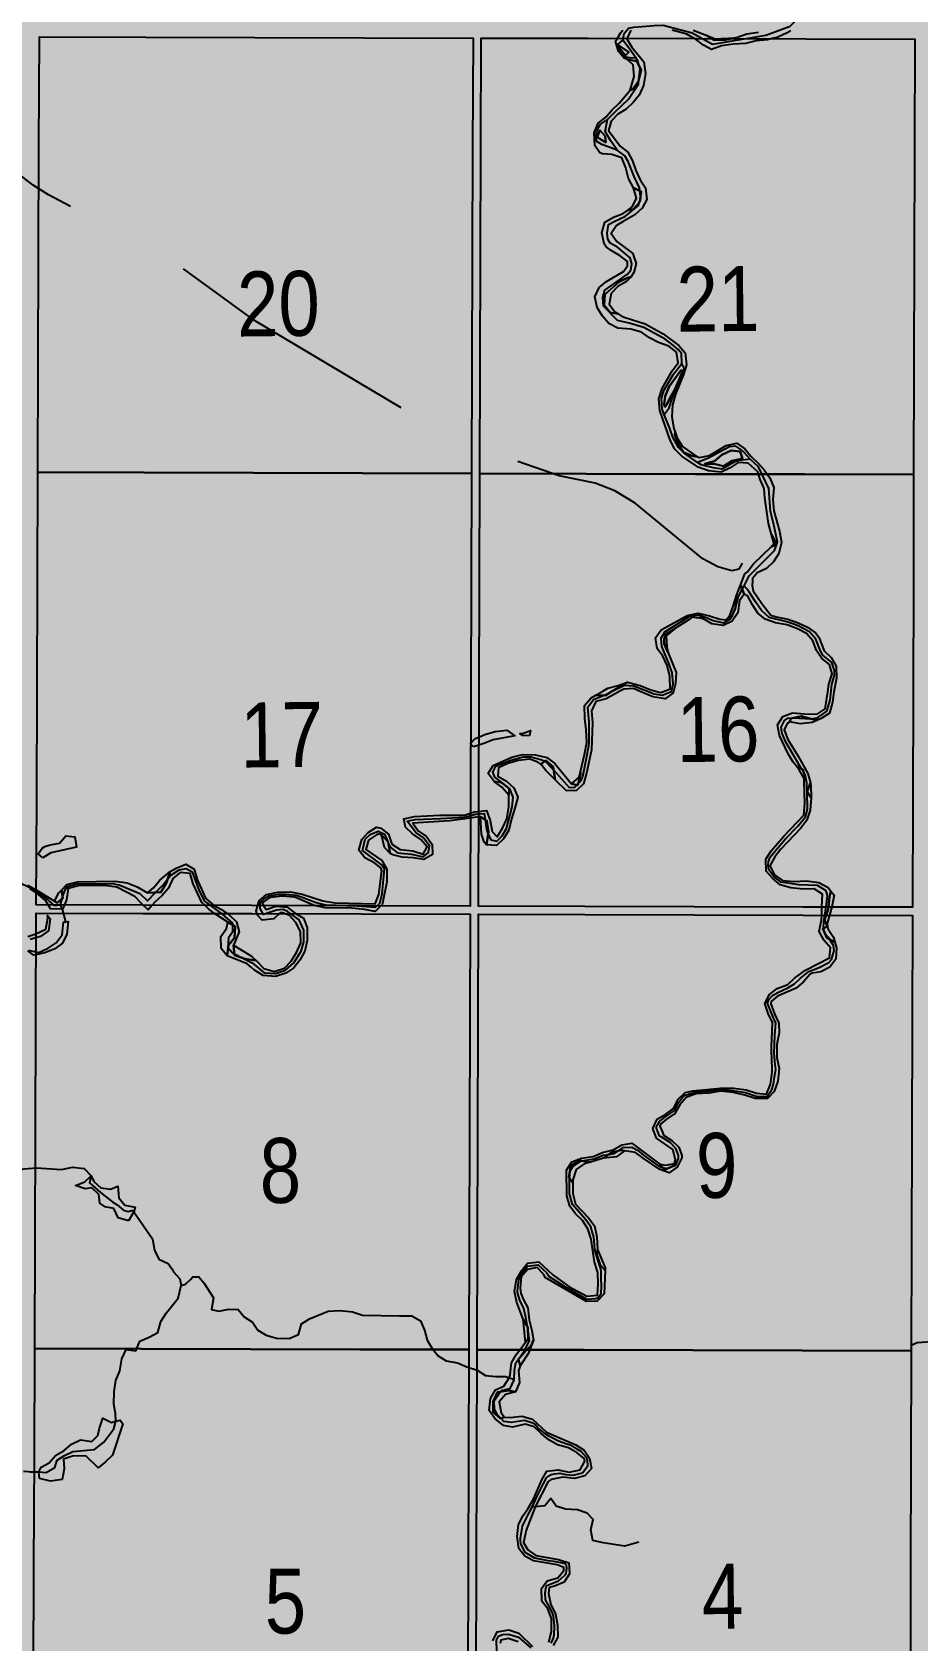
# Model space of a CAD drawing. Extents: x 405326 to 424052, y 6044755 to 6062236.
# Drawn here: x 416335.6 to 416444.4, y 6051139.8 to 6051337.5 of the extents above; entities that cross this region are included whole.
import ezdxf

# ---------------------------------------------------------------- set-up
doc = ezdxf.new("R2010")
doc.units = 0
doc.header["$LTSCALE"] = 5
doc.linetypes.add('DASHED2', pattern=[9.525, 6.35, -3.175])
for name, color, linetype in [('Quarters', 8, 'Continuous'), ('RoadSeg', 57, 'DASHED2'), ('ROUTE-MAP-HWY', 2, 'Continuous'), ('T-WATER', 160, 'Continuous')]:
    doc.layers.add(name, color=color, linetype=linetype)
doc.layers.add('ROUTE-MAP-BACKGROUND-H', color=7, linetype='Continuous', true_color=0xf0ebff)
doc.styles.add('120', font='ARIALN.TTF', dxfattribs={"height": 13})

msp = doc.modelspace()

# ---------------------------------------------------------------- hatches: boundary and pattern name
at = {"layer": 'ROUTE-MAP-BACKGROUND-H'}
h = msp.add_hatch(color=256, dxfattribs=at)
h.dxf.hatch_style = 1
h.paths.add_polyline_path([(417500.313, 6050470.993), (417499.828, 6050583.719), (417489.556, 6051448.866), (416064.545, 6051448.577), (416073.609, 6050477.938), (416071.924, 6050150.968), (416104.424, 6050150.804), (416615.018, 6050150.686), (416614.752, 6050098.449), (417501.84, 6050099.469), (417600.187, 6050099.469), (417600.187, 6050157.259), (417501.84, 6050157.777)])

# ---------------------------------------------------------------- linework, layer by layer
at = {"layer": 'Quarters', "flags": 128}
for points in [[(416389.602, 6051283.245), (416376.199, 6051283.281), (416362.795, 6051283.318), (416349.392, 6051283.355), (416336.324, 6051283.39), (416336.371, 6051296.769), (416336.418, 6051310.147), (416336.465, 6051323.526), (416336.512, 6051336.904), (416349.575, 6051336.868), (416362.973, 6051336.832), (416376.371, 6051336.795), (416389.769, 6051336.758), (416389.727, 6051323.38), (416389.685, 6051310.001), (416389.644, 6051296.623)], [(416443.883, 6051283.096), (416430.48, 6051283.133), (416417.077, 6051283.169), (416403.674, 6051283.206), (416390.605, 6051283.242), (416390.647, 6051296.62), (416390.689, 6051309.999), (416390.731, 6051323.377), (416390.773, 6051336.755), (416403.836, 6051336.72), (416417.234, 6051336.683), (416430.632, 6051336.646), (416444.03, 6051336.61), (416443.993, 6051323.231), (416443.956, 6051309.853), (416443.92, 6051296.474)], [(416389.602, 6051283.245), (416389.56, 6051269.866), (416389.518, 6051256.488), (416389.476, 6051243.109), (416389.435, 6051230.065), (416376.027, 6051230.102), (416362.619, 6051230.139), (416349.211, 6051230.176), (416336.137, 6051230.211), (416336.183, 6051243.255), (416336.23, 6051256.634), (416336.277, 6051270.012), (416336.324, 6051283.39), (416349.392, 6051283.355), (416362.795, 6051283.318), (416376.199, 6051283.281)], [(416443.883, 6051283.096), (416443.846, 6051269.717), (416443.809, 6051256.339), (416443.773, 6051242.961), (416443.737, 6051229.917), (416430.329, 6051229.953), (416416.921, 6051229.99), (416403.512, 6051230.027), (416390.439, 6051230.063), (416390.479, 6051243.107), (416390.521, 6051256.485), (416390.563, 6051269.863), (416390.605, 6051283.242), (416403.674, 6051283.206), (416417.077, 6051283.169), (416430.48, 6051283.133)], [(416389.265, 6051175.549), (416375.851, 6051175.585), (416362.438, 6051175.622), (416349.024, 6051175.659), (416335.945, 6051175.695), (416335.992, 6051189.073), (416336.039, 6051202.451), (416336.086, 6051215.83), (416336.133, 6051229.208), (416349.207, 6051229.172), (416362.615, 6051229.136), (416376.024, 6051229.099), (416389.432, 6051229.062), (416389.39, 6051215.684), (416389.348, 6051202.305), (416389.307, 6051188.927)], [(416443.587, 6051175.4), (416430.174, 6051175.436), (416416.76, 6051175.473), (416403.347, 6051175.51), (416390.268, 6051175.546), (416390.31, 6051188.924), (416390.352, 6051202.303), (416390.394, 6051215.681), (416390.436, 6051229.059), (416403.509, 6051229.024), (416416.918, 6051228.987), (416430.326, 6051228.95), (416443.734, 6051228.913), (416443.697, 6051215.535), (416443.661, 6051202.157), (416443.624, 6051188.778)], [(416389.265, 6051175.549), (416389.223, 6051162.17), (416389.181, 6051148.792), (416389.139, 6051135.413), (416389.098, 6051122.369), (416375.68, 6051122.406), (416362.261, 6051122.443), (416348.843, 6051122.48), (416335.759, 6051122.516), (416335.804, 6051135.559), (416335.851, 6051148.938), (416335.898, 6051162.316), (416335.945, 6051175.695), (416349.024, 6051175.659), (416362.438, 6051175.622), (416375.851, 6051175.585)], [(416443.587, 6051175.4), (416443.55, 6051162.021), (416443.514, 6051148.643), (416443.477, 6051135.264), (416443.441, 6051122.221), (416430.023, 6051122.257), (416416.604, 6051122.294), (416403.186, 6051122.331), (416390.102, 6051122.367), (416390.142, 6051135.411), (416390.184, 6051148.789), (416390.226, 6051162.167), (416390.268, 6051175.546), (416403.347, 6051175.51), (416416.76, 6051175.473), (416430.174, 6051175.436)]]:
    msp.add_lwpolyline(points, close=True, dxfattribs=at)
at = {"layer": 'RoadSeg', "flags": 128}
msp.add_lwpolyline([(416422.832, 6051272.233), (416422.416, 6051271.492), (416421.555, 6051271.275), (416419.848, 6051271.771), (416417.997, 6051272.729), (416409.666, 6051279.572), (416407.204, 6051281.116), (416404.756, 6051282.029), (416400.344, 6051282.967), (416394.747, 6051284.877), (416394.274, 6051285.199), (416392.768, 6051285.6), (416387.535, 6051287.618), (416385.282, 6051288.734), (416362.938, 6051302.033), (416353.374, 6051308.982), (416349.904, 6051311.004), (416337.622, 6051317.464), (416335.733, 6051318.654), (416334.108, 6051319.95), (416322.219, 6051334.503), (416320.706, 6051336.8), (416319.357, 6051339.233), (416316.228, 6051345.522), (416312.651, 6051354.13), (416304.554, 6051374.952), (416303.385, 6051376.724), (416299.57, 6051380.868), (416298.08, 6051382.067), (416294.575, 6051384.155)], dxfattribs=at)
at = {"layer": 'ROUTE-MAP-HWY', "const_width": 1.996, "flags": 128}
for points in [[(416379.885, 6051166.038), (416379.394, 6051166.41), (416378.245, 6051167.328), (416377.233, 6051168.182), (416376.147, 6051169.15), (416375.155, 6051170.07), (416374.167, 6051171.029), (416373.244, 6051171.971), (416372.312, 6051172.968), (416371.386, 6051173.981), (416284.377, 6051270.322)], [(416423.232, 6051138.172), (416422.402, 6051139.579), (416421.645, 6051140.716), (416420.811, 6051141.895), (416419.922, 6051142.961), (416419.113, 6051143.88), (416417.997, 6051145.051), (416416.902, 6051146.061), (416415.737, 6051147.04), (416415.112, 6051147.518), (416413.867, 6051148.403), (416412.397, 6051149.335), (416411.177, 6051150.031), (416409.922, 6051150.667), (416397.565, 6051156.39), (416397.451, 6051156.431), (416389.973, 6051159.906), (416388.583, 6051160.591), (416387.145, 6051161.342), (416385.885, 6051162.043), (416384.57, 6051162.823), (416383.18, 6051163.706), (416381.873, 6051164.59), (416380.581, 6051165.51), (416379.394, 6051166.41), (416378.245, 6051167.328), (416377.233, 6051168.182), (416376.147, 6051169.15), (416375.155, 6051170.07), (416374.167, 6051171.029), (416373.244, 6051171.971), (416372.312, 6051172.968), (416371.386, 6051173.981), (416359.238, 6051187.432)]]:
    msp.add_lwpolyline(points, dxfattribs=at)
at = {"layer": 'T-WATER'}
for p, q in [((416410.34, 6051317.259), (416410.264, 6051317.95)), ((416410.188, 6051316.519), (416410.299, 6051316.869)), ((416422.829, 6051268.969), (416423.059, 6051269.414)), ((416421.468, 6051265.534), (416421.643, 6051265.853)), ((416430.349, 6051246.549), (416430.118, 6051246.93)), ((416402.528, 6051244.942), (416402.698, 6051245.119)), ((416430.818, 6051244.15), (416430.815, 6051244.229)), ((416379.291, 6051237.964), (416379.367, 6051237.779)), ((416339.097, 6051230.204), (416339.321, 6051230.995)), ((416339.321, 6051230.995), (416339.363, 6051231.142)), ((416339.358, 6051229.681), (416339.097, 6051230.204)), ((416339.749, 6051228.114), (416339.358, 6051229.681)), ((416432.912, 6051226.892), (416432.818, 6051227.339)), ((416360.475, 6051224.191), (416361.495, 6051223.675)), ((416396.512, 6051178.119), (416396.468, 6051178.35)), ((416394.214, 6051172.101), (416394.825, 6051171.919)), ((416397.418, 6051156.227), (416397.04, 6051156.198))]:
    msp.add_line(p, q, dxfattribs=at)
at = {"layer": 'T-WATER', "flags": 128}
for points in [[(416408.174, 6051336.498), (416408.319, 6051337.316), (416408.876, 6051337.979), (416409.525, 6051338.075), (416412.006, 6051338.291), (416413.104, 6051338.355), (416416.668, 6051337.412), (416419.183, 6051336), (416425.718, 6051337.117), (416428.709, 6051338.199), (416430.864, 6051340.322), (416431.385, 6051341.653)], [(416399.1, 6051139.609), (416399.427, 6051140.938), (416399.423, 6051142.511), (416398.952, 6051143.695), (416398.24, 6051144.651), (416398.167, 6051146.202), (416398.891, 6051147.122), (416400.169, 6051147.516), (416400.927, 6051148.42), (416400.938, 6051148.783), (416400.088, 6051149.121), (416397.215, 6051149.601), (416396.128, 6051150.182), (416395.39, 6051151.108), (416395.204, 6051152.596), (416395.368, 6051154.071), (416395.931, 6051155.173), (416396.495, 6051155.966), (416397.196, 6051157.165), (416398.208, 6051159.551), (416398.832, 6051160.594), (416400.237, 6051160.778), (416401.579, 6051160.474), (416402.917, 6051160.768), (416403.483, 6051161.831), (416403.416, 6051162.162), (416402.568, 6051162.865), (416401.484, 6051163.468), (416400.151, 6051163.848), (416399.065, 6051164.474), (416398.125, 6051165.23), (416397.284, 6051166.057), (416396.155, 6051166.392), (416394.627, 6051166.014), (416393.516, 6051166.223), (416392.444, 6051167.101), (416391.753, 6051168.079), (416391.926, 6051169.565), (416392.54, 6051170.63), (416393.54, 6051171.078), (416394.214, 6051172.101), (416394.338, 6051172.437), (416394.41, 6051173.219), (416394.488, 6051173.915), (416395.119, 6051174.978), (416395.546, 6051175.554), (416396.234, 6051176.486), (416396.531, 6051176.868), (416396.51, 6051178.276), (416395.938, 6051179.281), (416395.142, 6051181.333), (416394.869, 6051182.703), (416395.113, 6051184.153), (416395.724, 6051185.223), (416396.462, 6051186.18), (416397.869, 6051186.343), (416399.58, 6051184.727), (416401.518, 6051183.297), (416403.742, 6051182.14), (416405.061, 6051182.229), (416405.151, 6051183.593), (416405.08, 6051185.041), (416404.674, 6051186.29), (416404.295, 6051189.147), (416403.891, 6051190.414), (416403.218, 6051191.409), (416402.347, 6051192.241), (416401.647, 6051193.197), (416401.274, 6051194.448), (416401.233, 6051197.619), (416401.901, 6051198.63), (416403.086, 6051199.088), (416404.531, 6051199.271), (416405.667, 6051199.782), (416406.972, 6051200.125), (416408.039, 6051200.734), (416409.292, 6051200.911), (416412.73, 6051198.341), (416413.289, 6051197.632), (416414.318, 6051198.105), (416414.518, 6051198.441), (416414.622, 6051198.868), (416414.313, 6051200.155), (416412.307, 6051201.54), (416412.03, 6051202.266), (416411.853, 6051202.731), (416412.403, 6051203.875), (416413.449, 6051204.495), (416414.407, 6051205.208), (416414.97, 6051206.341), (416415.819, 6051207.156), (416416.819, 6051207.343), (416417.208, 6051207.415), (416420.172, 6051207.699), (416421.795, 6051207.691), (416423.314, 6051207.494), (416424.599, 6051207.061), (416425.828, 6051206.946), (416426.309, 6051208.172), (416426.52, 6051209.671), (416426.449, 6051211.637), (416426.439, 6051211.903), (416426.429, 6051212.177), (416426.407, 6051212.783), (416426.55, 6051215.755), (416425.999, 6051216.858), (416425.595, 6051218.104), (416426.191, 6051219.194), (416427.128, 6051219.922), (416428.442, 6051220.434), (416429.266, 6051221.194), (416430.616, 6051222.203), (416433.535, 6051223.711), (416433.664, 6051224.938), (416432.876, 6051225.843), (416432.292, 6051226.923), (416432.566, 6051228.356), (416432.588, 6051228.967), (416432.625, 6051229.971), (416432.683, 6051231.533), (416431.684, 6051232.184), (416430.317, 6051232.136), (416428.819, 6051232.293), (416427.492, 6051232.696), (416426.578, 6051233.469), (416425.78, 6051234.35), (416425.748, 6051235.821), (416426.402, 6051236.839), (416427.947, 6051238.669), (416430.4, 6051241.239), (416430.501, 6051242.681), (416430.441, 6051245.409), (416430.543, 6051245.904), (416430.256, 6051246.858), (416429.479, 6051247.262), (416429.102, 6051247.741), (416428.462, 6051248.76), (416427.402, 6051251.019), (416427.145, 6051252.354), (416427.836, 6051253.351), (416429, 6051253.836), (416430.478, 6051253.698), (416432.016, 6051253.674), (416433.037, 6051254.312), (416433.325, 6051256.391), (416433.455, 6051257.327), (416433.889, 6051258.597), (416433.547, 6051259.761), (416432.596, 6051260.487), (416431.933, 6051261.472), (416431.514, 6051262.681), (416430.728, 6051263.567), (416429.611, 6051264.16), (416428.364, 6051264.614), (416426.909, 6051264.868), (416425.66, 6051265.313), (416424.747, 6051266.078), (416424.093, 6051267.086), (416423.529, 6051268.158), (416423.05, 6051268.423), (416422.613, 6051269.501), (416423.013, 6051270.559), (416423.147, 6051270.911), (416423.47, 6051271.129), (416424.187, 6051272.101), (416426.424, 6051274.244), (416426.837, 6051274.383), (416426.903, 6051274.797), (416426.431, 6051275.734), (416426.06, 6051277.068), (416425.618, 6051280.258), (416425.518, 6051281.38), (416425.023, 6051282.515), (416424.841, 6051283.171), (416424.768, 6051283.435), (416423.543, 6051284.522), (416422.343, 6051284.586), (416421.362, 6051283.916), (416420.244, 6051283.396), (416418.693, 6051283.579), (416417.403, 6051284.006), (416417.045, 6051284.253), (416415.397, 6051285.384), (416414.545, 6051286.221), (416413.976, 6051287.31), (416412.7, 6051290.966), (416412.588, 6051292.402), (416413.013, 6051293.678), (416414.235, 6051295.861), (416414.954, 6051296.817), (416414.753, 6051298.134), (416413.817, 6051298.89), (416412.552, 6051299.328), (416411.444, 6051299.902), (416410.48, 6051300.613), (416409.16, 6051300.992), (416407.543, 6051301.103), (416406.43, 6051301.688), (416405.682, 6051302.59), (416405.034, 6051303.616), (416404.729, 6051304.935), (416405.258, 6051306.08), (416406.179, 6051306.823), (416408.245, 6051308.077), (416408.755, 6051308.769), (416408.745, 6051309.295), (416407.845, 6051309.975), (416406.744, 6051310.633), (416406.127, 6051311.111), (416405.873, 6051311.457), (416405.579, 6051312.793), (416405.965, 6051314.104), (416407.003, 6051314.751), (416408.211, 6051315.208), (416408.723, 6051315.545), (416409.457, 6051315.73), (416410.272, 6051316.61), (416410.404, 6051317.88), (416409.479, 6051318.345), (416408.867, 6051319.494), (416408.54, 6051320.814), (416408.053, 6051322.012), (416406.834, 6051322.456), (416405.669, 6051322.531), (416405.334, 6051322.643), (416404.746, 6051323.562), (416404.655, 6051325.085), (416405.125, 6051326.308), (416406.076, 6051327.028), (416406.85, 6051327.925), (416407.734, 6051328.743), (416409.056, 6051330.335), (416409.401, 6051330.46), (416410.09, 6051331.443), (416410.402, 6051332.823), (416409.901, 6051333.926), (416408.689, 6051334.127), (416408.353, 6051334.269), (416407.623, 6051335.104), (416407.275, 6051336.375), (416407.497, 6051336.733), (416407.925, 6051337.425), (416408.18, 6051337.735)], [(416409.157, 6051337.732), (416408.683, 6051336.729), (416408.651, 6051336.663), (416409.263, 6051335.644), (416410.755, 6051333.813), (416410.943, 6051332.395), (416410.692, 6051330.938), (416410.187, 6051329.749), (416409.448, 6051328.816), (416408.567, 6051328.027), (416407.562, 6051327.39), (416406.752, 6051326.543), (416406.415, 6051325.372), (416407.841, 6051323.462), (416408.797, 6051322.743), (416409.352, 6051321.657), (416409.783, 6051320.46), (416410.299, 6051319.339), (416410.943, 6051318.326), (416411.133, 6051316.917), (416410.531, 6051315.831), (416409.635, 6051315.03), (416408.195, 6051314.21), (416407.402, 6051313.732), (416406.754, 6051312.711), (416407.426, 6051311.729), (416409.384, 6051310.279), (416409.488, 6051309.97), (416409.797, 6051309.057), (416409.536, 6051307.939), (416409.165, 6051307.358), (416408.833, 6051307.304), (416407.734, 6051306.783), (416405.947, 6051305.237), (416405.886, 6051303.938), (416406.614, 6051303.013), (416407.587, 6051302.863), (416407.98, 6051302.631), (416408.329, 6051302.461), (416410.924, 6051301.611), (416413.109, 6051300.393), (416415.064, 6051298.965), (416415.832, 6051298.053), (416415.978, 6051296.587), (416415.638, 6051295.386), (416414.647, 6051292.993), (416414.261, 6051291.66), (416414.204, 6051290.18), (416414.415, 6051288.758), (416414.58, 6051288.31), (416414.57, 6051287.977), (416415.005, 6051286.81), (416415.663, 6051285.818), (416416.701, 6051285.387), (416417.048, 6051285.34), (416417.242, 6051285.315), (416417.578, 6051285.187), (416418.8, 6051285.449), (416420.87, 6051286.686), (416422.185, 6051286.976), (416423.148, 6051286.259), (416423.882, 6051285.346), (416424.753, 6051284.558), (416425.532, 6051283.67), (416425.876, 6051283.168), (416426.209, 6051282.683), (416426.698, 6051281.506), (416426.576, 6051280.008), (416426.698, 6051278.63), (416427.428, 6051276.142), (416427.669, 6051274.739), (416427.324, 6051273.387), (416426.668, 6051272.368), (416425.803, 6051271.552), (416424.684, 6051271.028), (416424.323, 6051270.631), (416424.095, 6051270.38), (416424.083, 6051269.984), (416424.068, 6051269.45), (416424.185, 6051268.818), (416425.227, 6051267.245), (416426.358, 6051265.82), (416426.989, 6051265.601), (416428.422, 6051265.322), (416429.7, 6051264.896), (416430.851, 6051264.348), (416431.818, 6051263.631), (416432.248, 6051263.129), (416432.901, 6051261.422), (416433.755, 6051260.61), (416434.361, 6051259.556), (416434.425, 6051258.061), (416434.091, 6051256.389), (416433.921, 6051255.145), (416433.547, 6051253.796), (416432.543, 6051253.127), (416432.088, 6051252.921), (416431.425, 6051253.043), (416430.089, 6051253.414), (416428.781, 6051253.114), (416428.665, 6051252.725), (416428.337, 6051252.511), (416427.988, 6051251.714), (416428.45, 6051250.527), (416429.719, 6051248.49), (416430.896, 6051246.354), (416431.213, 6051245.223), (416430.799, 6051244.19), (416431.037, 6051243.705), (416431.279, 6051243.378), (416431.185, 6051241.875), (416430.748, 6051240.618), (416430.044, 6051239.651), (416427.567, 6051237.058), (416426.832, 6051236.117), (416426.235, 6051235.013), (416426.796, 6051233.92), (416427.771, 6051233.2), (416429.184, 6051233.093), (416430.729, 6051233.151), (416432.255, 6051232.956), (416433.366, 6051232.367), (416433.729, 6051231.906), (416433.562, 6051231.17), (416433.418, 6051229.969), (416433.377, 6051229.631), (416433.141, 6051228.966), (416432.936, 6051228.388), (416433.285, 6051227.548), (416432.727, 6051227.298), (416433.239, 6051226.176), (416434.215, 6051225.636), (416434.426, 6051224.924), (416434.313, 6051223.537), (416433.598, 6051222.543), (416432.478, 6051221.994), (416431.412, 6051221.811), (416431.146, 6051221.641), (416430.351, 6051220.746), (416429.439, 6051219.995), (416427.162, 6051218.982), (416426.383, 6051218.352), (416426.364, 6051218.056), (416426.782, 6051216.84), (416427.339, 6051215.677), (416427.368, 6051214.481), (416427.09, 6051213.052), (416427.089, 6051212.175), (416427.089, 6051211.901), (416427.089, 6051211.635), (416427.089, 6051211.452), (416427.349, 6051210.094), (416427.204, 6051208.549), (416426.75, 6051207.295), (416425.948, 6051206.413), (416424.439, 6051206.409), (416423.132, 6051206.847), (416421.708, 6051207.142), (416420.158, 6051207.323), (416418.72, 6051207.067), (416417.159, 6051206.993), (416416.818, 6051206.868), (416415.959, 6051206.554), (416415.179, 6051205.651), (416414.571, 6051204.575), (416413.527, 6051203.886), (416412.81, 6051203.269), (416412.705, 6051203.009), (416413.025, 6051202.263), (416413.172, 6051201.922), (416414.189, 6051201.255), (416415.053, 6051200.448), (416415.413, 6051199.392), (416415.397, 6051199.121), (416414.824, 6051197.994), (416413.849, 6051197.285), (416412.702, 6051197.688), (416410.685, 6051199.068), (416409.734, 6051199.795), (416408.355, 6051199.998), (416408.021, 6051200.058), (416406.823, 6051199.83), (416405.789, 6051199.08), (416404.188, 6051198.607), (416402.802, 6051198.801), (416401.798, 6051198.145), (416401.543, 6051196.755), (416402.031, 6051196.069), (416402.011, 6051194.743), (416402.346, 6051193.432), (416403.966, 6051191.736), (416404.689, 6051190.784), (416404.973, 6051189.433), (416405.039, 6051187.871), (416404.962, 6051187.183), (416405.4, 6051185.989), (416405.991, 6051185.285), (416405.878, 6051182.401), (416405.036, 6051181.523), (416403.705, 6051181.466), (416398.627, 6051184.4), (416398.465, 6051184.798), (416397.666, 6051185.662), (416396.444, 6051185.416), (416395.664, 6051184.51), (416395.575, 6051183.109), (416395.628, 6051182.497), (416395.921, 6051181.761), (416396.514, 6051180.689), (416396.65, 6051179.196), (416397.011, 6051177.919), (416397.184, 6051176.695), (416396.937, 6051176.159), (416396.399, 6051175.552), (416395.355, 6051174.372), (416395.573, 6051173.58), (416395.348, 6051172.929), (416395.497, 6051171.52), (416395.002, 6051170.372), (416394.155, 6051170.513), (416392.782, 6051170.304), (416392.23, 6051169.168), (416392.242, 6051167.871), (416393.146, 6051167.107), (416393.641, 6051167.235), (416394.331, 6051167.196), (416395.779, 6051167.366), (416397.083, 6051166.994), (416398.811, 6051165.388), (416402.384, 6051163.853), (416403.436, 6051163.199), (416404.088, 6051162.199), (416404.303, 6051160.955), (416403.514, 6051160.059), (416402.231, 6051159.7), (416400.785, 6051159.887), (416399.357, 6051159.61), (416398.997, 6051159.324), (416397.418, 6051156.227), (416396.305, 6051153.38), (416395.962, 6051151.849), (416396.486, 6051150.931), (416397.483, 6051150.267), (416400.284, 6051149.752), (416401.535, 6051149.361), (416401.567, 6051148.781), (416401.61, 6051147.986), (416400.974, 6051146.962), (416399.793, 6051146.492), (416399.125, 6051146.326), (416399.049, 6051145.589), (416399.324, 6051144.19), (416399.889, 6051143.095), (416400.138, 6051141.69), (416400.205, 6051140.225), (416399.597, 6051139.175)], [(416428.768, 6051337.678), (416428.36, 6051337.399), (416427.224, 6051336.872), (416426.514, 6051336.681), (416425.939, 6051336.525), (416424.532, 6051336.42), (416423.244, 6051336.084), (416421.702, 6051336.009), (416420.28, 6051335.781), (416419.073, 6051335.342), (416418.082, 6051335.884), (416417.199, 6051336.552), (416416.947, 6051336.707), (416416.023, 6051337.218), (416414.243, 6051337.718)], [(416416.819, 6051337.711), (416418.411, 6051337.094), (416419.051, 6051336.701), (416419.388, 6051336.494), (416420.831, 6051336.527), (416421.565, 6051336.694), (416422.01, 6051336.795), (416423.415, 6051337.265), (416424.83, 6051337.483)], [(416409.751, 6051334.313), (416409.195, 6051334.272), (416408.388, 6051334.437), (416407.72, 6051335.246), (416407.524, 6051335.921), (416408.174, 6051336.498)], [(416409.751, 6051334.313), (416408.971, 6051335.415), (416408.174, 6051336.498)], [(416410.224, 6051333.216), (416410.021, 6051333.93), (416409.751, 6051334.313)], [(416406.305, 6051326.743), (416407.251, 6051327.72), (416408.859, 6051329.221), (416410.082, 6051331.08), (416410.147, 6051331.695)], [(416410.147, 6051331.695), (416410.285, 6051332.999), (416410.224, 6051333.216)], [(416407.464, 6051322.961), (416405.594, 6051323.684), (416404.987, 6051324.058), (416404.855, 6051324.478), (416404.851, 6051324.689), (416404.979, 6051325.255), (416405.18, 6051325.752), (416405.417, 6051326.18), (416406.305, 6051326.743)], [(416407.464, 6051322.961), (416406.649, 6051324.148), (416406.002, 6051325.276), (416406.305, 6051326.743)], [(416410.264, 6051317.95), (416410.219, 6051318.359), (416409.546, 6051319.735), (416408.821, 6051321.599), (416408.402, 6051322.296), (416407.464, 6051322.961)], [(416415.403, 6051296.751), (416415.357, 6051297.976), (416415.015, 6051298.415), (416414.19, 6051299.124), (416413.357, 6051299.729), (416410.731, 6051301.179), (416408.944, 6051301.722), (416407.515, 6051302.034), (416405.775, 6051303.803), (416405.732, 6051304.861), (416405.972, 6051305.759), (416408.733, 6051307.738), (416409.169, 6051308.215), (416409.256, 6051308.995), (416409.053, 6051309.759), (416407.5, 6051311.044), (416406.617, 6051311.545), (416406.336, 6051312.047), (416406.248, 6051312.782), (416406.423, 6051313.835), (416407.121, 6051314.213), (416408.498, 6051314.865), (416410.079, 6051316.176), (416410.188, 6051316.519)], [(416410.299, 6051316.869), (416410.361, 6051317.064), (416410.34, 6051317.259)], [(416413.255, 6051290.492), (416412.99, 6051291.147), (416412.921, 6051292.443), (416413.19, 6051293.435), (416414.404, 6051295.423), (416415.403, 6051296.751)], [(416413.255, 6051290.492), (416413.84, 6051291.323), (416414.111, 6051292.075), (416414.408, 6051292.927), (416414.929, 6051294.043), (416415.449, 6051295.244), (416415.665, 6051295.865), (416415.721, 6051296.165), (416415.403, 6051296.751)], [(416417.354, 6051284.588), (416415.679, 6051285.775), (416415.007, 6051286.445), (416414.314, 6051287.685), (416413.958, 6051288.756), (416413.255, 6051290.492)], [(416423.816, 6051284.981), (416423.075, 6051285.82), (416422.666, 6051286.183), (416422.028, 6051286.599), (416421.257, 6051286.496), (416420.04, 6051285.841), (416418.767, 6051285.155), (416417.66, 6051284.702), (416417.354, 6051284.588)], [(416423.816, 6051284.981), (416423.205, 6051284.919), (416422.4, 6051284.814), (416421.817, 6051284.635), (416420.335, 6051283.761), (416419.314, 6051283.932), (416417.781, 6051284.285), (416417.354, 6051284.588)], [(416423.059, 6051269.414), (416423.693, 6051270.636), (416426.776, 6051273.76), (416427.162, 6051274.811), (416426.682, 6051277.112), (416426.289, 6051278.554), (416426.092, 6051281.404), (416424.812, 6051284.051), (416423.816, 6051284.981)], [(416335.107, 6051232.628), (416336.109, 6051232.078), (416338.355, 6051230.664), (416338.692, 6051230.469), (416339.38, 6051231.044), (416339.214, 6051232.03), (416339.877, 6051232.729), (416341.189, 6051233.054), (416345.843, 6051233.115), (416347.299, 6051232.905), (416348.516, 6051232.435), (416349.777, 6051231.71), (416351.42, 6051231.797), (416352.087, 6051232.824), (416352.581, 6051234.3), (416353.318, 6051234.731), (416354.494, 6051235.221), (416355.516, 6051234.599), (416355.885, 6051233.327), (416356.914, 6051231.05), (416357.889, 6051230.175), (416358.873, 6051229.644), (416359.571, 6051229.167), (416359.872, 6051228.961), (416360.715, 6051228.132), (416361.046, 6051226.886), (416360.373, 6051225.246), (416360.492, 6051224.017), (416361.755, 6051223.586), (416362.562, 6051223.458), (416363.132, 6051223.368), (416364.074, 6051222.393), (416365.363, 6051222.025), (416366.613, 6051222.448), (416367.435, 6051223.301), (416368.08, 6051224.365), (416368.613, 6051225.549), (416368.599, 6051226.958), (416368.023, 6051228.05), (416367.233, 6051228.923), (416366.633, 6051229.147), (416366.425, 6051229.225), (416366.092, 6051229.222), (416366.011, 6051229.149), (416365.309, 6051228.515), (416363.88, 6051228.351), (416363.257, 6051228.999), (416363.209, 6051229.157), (416363.128, 6051229.423), (416363.35, 6051230.16), (416363.52, 6051230.723), (416364.428, 6051231.496), (416365.798, 6051231.768), (416367.344, 6051231.808), (416368.77, 6051231.525), (416371.323, 6051230.697), (416372.829, 6051230.478), (416377.755, 6051230.346), (416378.212, 6051231.49), (416378.557, 6051234.391), (416378.433, 6051234.775), (416377.707, 6051235.334), (416376.479, 6051235.984), (416375.765, 6051236.927), (416376.118, 6051238.246), (416376.899, 6051239.126), (416377.927, 6051239.75), (416378.43, 6051239.631), (416379.382, 6051238.911), (416379.802, 6051237.687), (416380.817, 6051237.019), (416382.385, 6051236.866), (416383.644, 6051236.434), (416384.127, 6051237.343), (416383.349, 6051238.243), (416382.34, 6051238.927), (416381.488, 6051239.757), (416381.265, 6051240.78), (416382.604, 6051241.081), (416385.704, 6051241.224), (416388.743, 6051241.231), (416389.436, 6051241.473), (416389.965, 6051241.657), (416390.44, 6051241.702), (416391.431, 6051241.795), (416391.877, 6051240.595), (416392.131, 6051239.229), (416392.734, 6051238.585), (416393.387, 6051239.624), (416393.904, 6051240.801), (416394.179, 6051242.253), (416394.158, 6051243.709), (416394.213, 6051244.512), (416393.285, 6051245.252), (416392.385, 6051245.365), (416391.631, 6051246.37), (416392.254, 6051247.365), (416394.533, 6051248.361), (416395.853, 6051248.69), (416397.462, 6051248.665), (416398.853, 6051248.336), (416399.817, 6051247.609), (416401.867, 6051245.097), (416402.65, 6051244.913), (416402.967, 6051246.278), (416402.962, 6051246.611), (416403.461, 6051248.693), (416403.728, 6051250.156), (416403.676, 6051251.717), (416403.521, 6051253.175), (416403.467, 6051254.709), (416404.258, 6051255.602), (416404.873, 6051255.998), (416406.034, 6051255.956), (416406.874, 6051256.463), (416408.746, 6051257.593), (416410.285, 6051257.187), (416411.5, 6051256.703), (416412.346, 6051256.448), (416412.815, 6051256.307), (416413.159, 6051256.446), (416413.978, 6051256.777), (416413.93, 6051258.29), (416413.604, 6051259.615), (416413.095, 6051260.766), (416412.374, 6051261.715), (416412.172, 6051263.036), (416412.872, 6051264.01), (416416.079, 6051265.796), (416416.991, 6051265.986), (416417.424, 6051266.076), (416418.817, 6051265.752), (416420.093, 6051265.314), (416420.85, 6051265.26), (416421.519, 6051265.556), (416422.025, 6051266.762), (416422.142, 6051268.257), (416422.613, 6051269.501), (416423.05, 6051268.423), (416423.05, 6051268.423), (416422.494, 6051267.588), (416422.276, 6051266.114), (416421.603, 6051265.1), (416420.475, 6051264.561), (416419.106, 6051264.737), (416418.092, 6051265.382), (416417.756, 6051265.519), (416417.267, 6051265.501), (416416.99, 6051265.539), (416416.683, 6051265.58), (416416.302, 6051265.272), (416414.65, 6051264.226), (416413.46, 6051263.47), (416413.255, 6051262.872), (416413.235, 6051262.336), (416413.556, 6051261.509), (416413.744, 6051261.18), (416414.707, 6051258.761), (416414.656, 6051257.404), (416414.382, 6051256.443), (416414.325, 6051256.242), (416413.358, 6051255.549), (416411.87, 6051255.771), (416410.297, 6051256.454), (416409.486, 6051256.806), (416408.296, 6051256.721), (416407.815, 6051256.461), (416406.141, 6051255.554), (416404.856, 6051255.192), (416404.308, 6051254.056), (416404.451, 6051252.586), (416404.315, 6051249.284), (416403.709, 6051246.421), (416403.345, 6051245.08), (416402.478, 6051244.26), (416401.24, 6051244.228), (416399.871, 6051245.569), (416399.624, 6051247.197), (416398.708, 6051247.943), (416398.083, 6051247.517), (416397.745, 6051247.743), (416396.759, 6051248.141), (416395.313, 6051247.978), (416394.039, 6051247.604), (416392.902, 6051247.066), (416392.819, 6051246.021), (416393.901, 6051245.409), (416394.779, 6051244.614), (416395.272, 6051243.439), (416394.926, 6051242.085), (416394.489, 6051240.798), (416394.162, 6051239.392), (416393.525, 6051238.326), (416392.657, 6051237.514), (416391.439, 6051237.596), (416391.658, 6051239.138), (416391.461, 6051240.561), (416390.69, 6051241.053), (416390.438, 6051241.02), (416389.434, 6051240.889), (416386.918, 6051240.561), (416382.396, 6051240.246), (416383.054, 6051239.304), (416384.077, 6051238.638), (416384.757, 6051237.622), (416384.789, 6051236.399), (416383.726, 6051235.793), (416382.411, 6051236.007), (416381.067, 6051236.096), (416379.943, 6051236.371), (416379.607, 6051236.545), (416379.342, 6051237.907), (416378.521, 6051238.833), (416378.182, 6051238.887), (416377.921, 6051238.824), (416376.92, 6051238.165), (416376.597, 6051237.027), (416378.592, 6051235.684), (416379.178, 6051234.61), (416379.187, 6051233.048), (416378.608, 6051230.212), (416378.508, 6051230.119), (416377.744, 6051229.4), (416376.441, 6051229.665), (416374.881, 6051229.803), (416371.625, 6051229.85), (416370.253, 6051230.141), (416367.88, 6051231.144), (416366.326, 6051231.27), (416364.881, 6051231.141), (416364.552, 6051230.945), (416363.856, 6051230.468), (416364.049, 6051230.158), (416364.376, 6051229.635), (416365.55, 6051230.07), (416366.941, 6051229.933), (416367.982, 6051229.144), (416368.936, 6051228.571), (416369.409, 6051227.423), (416369.397, 6051225.845), (416369.097, 6051224.508), (416368.499, 6051223.423), (416367.776, 6051222.487), (416366.778, 6051221.813), (416365.515, 6051221.421), (416363.981, 6051221.539), (416362.948, 6051222.179), (416362.558, 6051222.519), (416362.046, 6051222.968), (416359.569, 6051223.958), (416359.738, 6051225.246), (416360.476, 6051226.181), (416360.569, 6051227.538), (416359.668, 6051228.099), (416358.01, 6051229.171), (416357.334, 6051229.705), (416356.832, 6051230.178), (416356.472, 6051230.517), (416355.402, 6051232.796), (416355.024, 6051234.068), (416353.793, 6051234.208), (416352.899, 6051233.443), (416352.355, 6051232.279), (416351.577, 6051231.358), (416350.682, 6051230.562), (416350.379, 6051230.196), (416349.889, 6051229.605), (416349.248, 6051230.199), (416349.009, 6051230.42), (416348.235, 6051231.246), (416346.018, 6051232.386), (416344.502, 6051232.576), (416341.333, 6051232.567), (416340.054, 6051232.213), (416339.865, 6051230.821), (416339.6, 6051230.225), (416339.358, 6051229.681), (416337.9, 6051229.728), (416337.591, 6051230.231), (416337.268, 6051230.756), (416336.374, 6051231.538), (416336.107, 6051231.712), (416335.339, 6051232.215)], [(416421.643, 6051265.853), (416421.944, 6051266.401), (416422.388, 6051268.12), (416422.829, 6051268.969)], [(416431.22, 6051253.1), (416432.065, 6051253.218), (416433.208, 6051254.034), (416433.617, 6051255.395), (416433.816, 6051257.29), (416434.159, 6051258.427), (416434.16, 6051259.034), (416433.829, 6051260), (416432.73, 6051260.922), (416432.393, 6051261.508), (416431.87, 6051262.88), (416431.088, 6051263.781), (416429.697, 6051264.513), (416428.488, 6051264.953), (416426.147, 6051265.524), (416425.19, 6051266.407), (416424.476, 6051267.45), (416423.658, 6051268.731), (416423.382, 6051269.046), (416423.059, 6051269.414)], [(416406.941, 6051256.503), (416408.369, 6051257.199), (416409.504, 6051257.128), (416412.031, 6051256.164), (416413.005, 6051255.973), (416414.147, 6051256.458), (416414.357, 6051257.442), (416414.242, 6051258.736), (416413.874, 6051259.804), (416412.954, 6051261.965), (416412.875, 6051262.981), (416413.338, 6051263.778), (416416.332, 6051265.667), (416417.462, 6051265.844), (416418.331, 6051265.594), (416419.282, 6051265.153), (416420.517, 6051264.892), (416421.39, 6051265.39), (416421.468, 6051265.534)], [(416405.814, 6051255.964), (416405.917, 6051256.004), (416406.941, 6051256.503)], [(416402.698, 6051245.119), (416402.955, 6051245.387), (416403.25, 6051245.979), (416403.807, 6051248.67), (416404.037, 6051250.058), (416404.029, 6051252.68), (416403.864, 6051254.53), (416404.584, 6051255.477), (416405.814, 6051255.964)], [(416430.118, 6051246.93), (416429.854, 6051247.365), (416428.992, 6051248.824), (416428.17, 6051250.205), (416427.725, 6051251.278), (416427.603, 6051252.067), (416428.035, 6051252.868), (416428.424, 6051253.166), (416429.03, 6051253.206), (416429.152, 6051253.199)], [(416429.152, 6051253.199), (416431.17, 6051253.093), (416431.22, 6051253.1)], [(416391.623, 6051238.895), (416391.959, 6051238.2), (416392.692, 6051238.042), (416393.34, 6051238.719), (416393.869, 6051239.604), (416394.278, 6051241.149), (416394.571, 6051242.26), (416394.699, 6051243.434), (416394.284, 6051244.463), (416393.443, 6051245.165), (416392.457, 6051245.893), (416392.223, 6051246.522), (416392.591, 6051247.269), (416394.419, 6051248.009), (416395.947, 6051248.407), (416396.888, 6051248.417), (416398.086, 6051248.078), (416398.605, 6051247.874)], [(416398.605, 6051247.874), (416398.619, 6051247.868), (416399.463, 6051247.022), (416399.689, 6051246.767)], [(416399.689, 6051246.767), (416401.579, 6051244.637), (416402.288, 6051244.691), (416402.528, 6051244.942)], [(416430.815, 6051244.229), (416430.771, 6051245.22), (416430.565, 6051246.192), (416430.349, 6051246.549)], [(416432.818, 6051227.339), (416432.808, 6051227.389), (416432.872, 6051228.113), (416433.187, 6051230.285), (416433.324, 6051231.371), (416433.152, 6051231.928), (416432.095, 6051232.588), (416429.788, 6051232.659), (416427.628, 6051233.005), (416426.706, 6051233.706), (416426.093, 6051234.502), (416426.002, 6051235.043), (416426.04, 6051235.533), (416426.251, 6051236.071), (416426.763, 6051236.678), (416428.146, 6051238.317), (416429.669, 6051239.906), (416430.61, 6051241.029), (416430.848, 6051241.959), (416430.821, 6051244.087), (416430.818, 6051244.15)], [(416379.367, 6051237.779), (416379.538, 6051237.36), (416380.501, 6051236.604), (416382.228, 6051236.446), (416383.644, 6051236.112), (416384.312, 6051236.661), (416384.44, 6051237.465), (416383.666, 6051238.492), (416382.754, 6051239.104), (416381.673, 6051240.496), (416382.667, 6051240.719), (416385.766, 6051240.824), (416388.768, 6051241.003), (416390.086, 6051241.367), (416391.15, 6051241.438), (416391.264, 6051240.686)], [(416391.264, 6051240.686), (416391.441, 6051239.523), (416391.587, 6051238.97), (416391.623, 6051238.895)], [(416361.495, 6051223.675), (416362.637, 6051223.096), (416364.127, 6051221.878), (416365.513, 6051221.774), (416366.755, 6051222.173), (416367.773, 6051223.073), (416368.673, 6051224.529), (416368.995, 6051225.653), (416368.991, 6051227.116), (416368.432, 6051228.382), (416367, 6051229.389), (416366.462, 6051229.643), (416365.639, 6051229.573), (416364.054, 6051229.033), (416363.639, 6051229.769), (416363.61, 6051230.356), (416363.708, 6051230.583), (416364.071, 6051230.918), (416364.681, 6051231.338), (416365.903, 6051231.528), (416366.735, 6051231.546), (416368.067, 6051231.416), (416368.77, 6051231.164), (416370.502, 6051230.491), (416371.649, 6051230.218), (416375.566, 6051230.089), (416377.779, 6051229.942), (416378.326, 6051230.439), (416378.618, 6051231.562), (416378.877, 6051234.214), (416378.893, 6051234.627), (416378.615, 6051235.107), (416376.198, 6051236.9), (416376.508, 6051238.291), (416377.151, 6051238.863), (416378.114, 6051239.272), (416378.898, 6051238.925), (416379.291, 6051237.964)], [(416352.279, 6051233.398), (416352.617, 6051233.845), (416353.694, 6051234.506), (416354.541, 6051234.684), (416355.295, 6051234.274), (416356.143, 6051231.951), (416356.809, 6051230.661), (416358.945, 6051229.057), (416360.245, 6051227.968), (416360.245, 6051227.74)], [(416329.853, 6051231.125), (416331.292, 6051232.627), (416331.931, 6051233.104), (416332.793, 6051233.246), (416333.879, 6051233.053), (416335.536, 6051232.257), (416336.527, 6051231.626), (416337.542, 6051230.823), (416337.79, 6051230.605)], [(416339.363, 6051231.142), (416339.469, 6051231.516), (416339.697, 6051232.079), (416339.928, 6051232.457), (416340.536, 6051232.656), (416341.171, 6051232.802), (416345.534, 6051232.842), (416346.016, 6051232.719), (416346.309, 6051232.673), (416348.833, 6051231.609), (416349.784, 6051230.698), (416350.836, 6051231.766)], [(416350.836, 6051231.766), (416351.737, 6051232.682), (416352.279, 6051233.398)], [(416335.085, 6051226.325), (416336.09, 6051226.669), (416337.292, 6051227.214), (416337.535, 6051228.587), (416337.493, 6051228.919), (416337.851, 6051228.493), (416337.616, 6051227.022), (416336.66, 6051226.324), (416336.088, 6051226.151), (416335.394, 6051225.941)], [(416337.79, 6051230.605), (416338.328, 6051230.134), (416339.097, 6051230.204)], [(416335.172, 6051224.655), (416336.082, 6051224.456), (416336.467, 6051224.372), (416337.611, 6051224.88), (416338.592, 6051225.551), (416339.305, 6051226.521), (416339.481, 6051228.076), (416340.068, 6051228.159), (416339.904, 6051226.633), (416339.36, 6051225.507), (416338.396, 6051224.795), (416337.195, 6051224.331), (416336.081, 6051224.095), (416335.826, 6051224.041), (416335.826, 6051224.041), (416335.079, 6051224.571)], [(416360.245, 6051227.74), (416360.243, 6051226.85), (416359.751, 6051226.174), (416359.671, 6051224.949), (416359.695, 6051224.921)], [(416433.013, 6051226.671), (416432.942, 6051226.751), (416432.912, 6051226.892)], [(416359.695, 6051224.921), (416360.217, 6051224.322), (416360.475, 6051224.191)], [(416426.761, 6051211.902), (416426.852, 6051214.229), (416426.942, 6051215.675), (416426.434, 6051216.907), (416425.927, 6051218.139), (416426.157, 6051218.625), (416426.548, 6051219.075), (416427.222, 6051219.45), (416428.413, 6051220.037), (416429.245, 6051220.496), (416429.992, 6051221.194), (416431.017, 6051222.018), (416432.27, 6051222.525), (416433.46, 6051223.112), (416433.813, 6051223.521), (416434.11, 6051224.61), (416434.057, 6051225.21), (416433.562, 6051225.997)], [(416433.562, 6051225.997), (416433.435, 6051226.2), (416433.013, 6051226.671)], [(416414.043, 6051197.978), (416414.67, 6051198.206), (416414.992, 6051199.037), (416414.988, 6051199.423), (416414.688, 6051200.287), (416413.963, 6051201.006), (416412.868, 6051201.693), (416412.69, 6051201.79), (416412.428, 6051202.423), (416412.316, 6051202.77), (416412.315, 6051203.022), (416412.538, 6051203.371), (416412.66, 6051203.588), (416413.325, 6051204.123), (416414.518, 6051204.93), (416415.063, 6051205.959), (416415.543, 6051206.602), (416415.836, 6051206.837), (416417.067, 6051207.2), (416418.532, 6051207.32), (416420.188, 6051207.52), (416421.651, 6051207.419), (416423.252, 6051207.149), (416424.553, 6051206.71), (416425.893, 6051206.657), (416426.449, 6051207.528), (416426.665, 6051208.188), (416426.788, 6051209.07), (416426.944, 6051209.977), (416426.846, 6051210.946), (416426.775, 6051211.661), (416426.761, 6051211.902)], [(416403.141, 6051198.753), (416404.635, 6051199.022), (416405.769, 6051199.449), (416406.433, 6051199.547)], [(416406.433, 6051199.547), (416407.143, 6051199.651), (416407.625, 6051199.982)], [(416407.625, 6051199.982), (416408.228, 6051200.397), (416409.257, 6051200.427), (416409.979, 6051200.047), (416410.723, 6051199.446), (416412.75, 6051197.997), (416413.058, 6051197.924)], [(416329.768, 6051197.349), (416330.632, 6051197.531), (416331.984, 6051197.217), (416334.635, 6051197.78), (416336.142, 6051197.895), (416339.228, 6051197.71), (416340.6, 6051197.998), (416342.023, 6051197.816), (416342.885, 6051196.892)], [(416401.63, 6051196.633), (416401.658, 6051196.954), (416401.691, 6051197.547), (416402.002, 6051197.961), (416402.241, 6051198.176), (416403.015, 6051198.731), (416403.141, 6051198.753)], [(416413.058, 6051197.924), (416413.565, 6051197.804), (416414.043, 6051197.978)], [(416342.885, 6051196.892), (416342.669, 6051196.044), (416344.012, 6051194.88), (416345.544, 6051193.657), (416346.053, 6051193.354), (416346.852, 6051192.681), (416347.42, 6051192.536), (416347.857, 6051192.671), (416348.103, 6051192.488)], [(416396.468, 6051178.35), (416396.281, 6051179.325), (416396.002, 6051180.601), (416395.518, 6051181.616), (416395.25, 6051182.556), (416395.216, 6051182.769), (416395.389, 6051184.126), (416395.526, 6051184.587), (416395.755, 6051184.915), (416396.323, 6051185.646), (416396.48, 6051185.796), (416397.786, 6051185.992), (416398.807, 6051185.014), (416399.12, 6051184.529), (416401.028, 6051183.326), (416402.334, 6051182.568), (416403.602, 6051181.856), (416403.797, 6051181.767), (416404.858, 6051181.845), (416405.097, 6051181.904), (416405.497, 6051182.455), (416405.541, 6051183.343), (416405.516, 6051184.287), (416405.491, 6051185.11), (416405.479, 6051185.476), (416405.142, 6051186.473), (416404.858, 6051187.4), (416404.743, 6051187.855), (416404.609, 6051189.403), (416404.464, 6051189.9), (416404.259, 6051190.631), (416403.631, 6051191.525), (416401.982, 6051193.389), (416401.601, 6051194.688), (416401.607, 6051196.377), (416401.63, 6051196.633)], [(416348.103, 6051192.488), (416350.418, 6051189.188), (416350.647, 6051187.785), (416351.185, 6051186.683), (416352.317, 6051186.136), (416352.831, 6051185.453), (416353.006, 6051185.124), (416353.779, 6051184.25), (416353.948, 6051183.428)], [(416345.894, 6051166.749), (416345.878, 6051167.702), (416345.653, 6051168.832), (416345.696, 6051170.419), (416345.89, 6051171.761), (416346.403, 6051172.936), (416346.632, 6051174.407), (416347.168, 6051175.568), (416348.347, 6051175.394), (416348.846, 6051176.604), (416350.004, 6051177.077), (416351.067, 6051177.665), (416351.449, 6051178.991), (416352.089, 6051180.03), (416353.563, 6051181.882), (416353.948, 6051183.428)], [(416353.948, 6051183.428), (416354.451, 6051183.592), (416355.085, 6051184.169), (416355.348, 6051184.507), (416356.079, 6051184.48), (416356.73, 6051183.749), (416357.886, 6051181.906), (416357.642, 6051180.474), (416358.537, 6051180.266), (416359.779, 6051180.527), (416360.934, 6051180.503), (416361.681, 6051179.578), (416362.69, 6051178.928), (416363.346, 6051177.947), (416364.38, 6051177.313), (416365.646, 6051176.944), (416367.19, 6051176.929), (416368.34, 6051177.404), (416368.692, 6051178.738), (416369.701, 6051179.347), (416371.977, 6051180.266), (416373.462, 6051180.348), (416374.957, 6051180.206), (416376.179, 6051179.8), (416380.745, 6051179.722), (416382.259, 6051179.709), (416383.317, 6051179.08), (416383.818, 6051177.96), (416384.135, 6051176.701), (416384.74, 6051175.692), (416385.493, 6051174.787), (416386.474, 6051174.175), (416387.881, 6051173.936), (416389.015, 6051173.436), (416390.283, 6051173.038), (416391.319, 6051172.376), (416392.589, 6051172.232), (416393.768, 6051172.266), (416394.214, 6051172.101)], [(416394.825, 6051171.919), (416394.857, 6051173.017), (416395.018, 6051173.928), (416396.051, 6051175.358), (416396.717, 6051176.616), (416396.556, 6051177.894), (416396.512, 6051178.119)], [(416443.486, 6051176.062), (416444.318, 6051176.43), (416447.316, 6051176.636)], [(416393.157, 6051170.361), (416393.409, 6051170.575), (416394.329, 6051170.762), (416394.816, 6051171.829)], [(416394.816, 6051171.829), (416394.823, 6051171.844), (416394.825, 6051171.919)], [(416393.18, 6051167.115), (416392.741, 6051167.594), (416392.424, 6051168.28), (416392.357, 6051169.262), (416393.079, 6051170.294), (416393.157, 6051170.361)], [(416336.467, 6051160.546), (416337.366, 6051160.434), (416338.419, 6051161.085), (416338.714, 6051161.97), (416339.58, 6051162.553), (416340.638, 6051163.015), (416343.269, 6051163.259), (416344.443, 6051164.163), (416345.663, 6051165.821), (416345.894, 6051166.749)], [(416397.04, 6051156.198), (416397.662, 6051157.532), (416398.369, 6051159.012), (416398.781, 6051159.801), (416399.1, 6051160.05), (416399.38, 6051160.208), (416399.82, 6051160.3), (416400.448, 6051160.355), (416401.181, 6051160.189), (416401.594, 6051160.152), (416402.061, 6051160.116), (416403.223, 6051160.393), (416403.86, 6051161.259), (416403.812, 6051161.951), (416403.713, 6051162.281), (416403.054, 6051163.032), (416402.56, 6051163.324), (416401.705, 6051163.814), (416401.307, 6051163.949), (416400.258, 6051164.288), (416399.174, 6051164.861), (416398.817, 6051165.072), (416397.962, 6051165.751), (416397.714, 6051165.939), (416397.412, 6051166.332), (416397.109, 6051166.531), (416396.089, 6051166.854), (416394.511, 6051166.585), (416393.55, 6051166.712), (416393.18, 6051167.115)], [(416334.555, 6051160.625), (416334.658, 6051160.614), (416335.137, 6051160.562), (416335.379, 6051160.535), (416336.467, 6051160.546)], [(416399.379, 6051139.474), (416399.6, 6051139.998), (416399.756, 6051140.431), (416399.767, 6051141.581), (416399.661, 6051142.847), (416399.473, 6051143.267), (416399.051, 6051144.141), (416398.691, 6051144.81), (416398.645, 6051145.709), (416398.747, 6051146.397), (416398.854, 6051146.558), (416399.03, 6051146.651), (416400.276, 6051147.137), (416400.991, 6051147.777), (416401.217, 6051148.098), (416401.274, 6051148.676), (416401.238, 6051149.073), (416401.055, 6051149.275), (416400.905, 6051149.285), (416400.385, 6051149.381), (416400.135, 6051149.429), (416399.711, 6051149.509), (416399.001, 6051149.613), (416397.376, 6051149.935), (416396.195, 6051150.624), (416395.624, 6051151.73), (416395.598, 6051151.969), (416395.609, 6051152.404), (416395.732, 6051153.119), (416395.861, 6051153.867), (416396.33, 6051154.872), (416397.034, 6051156.186), (416397.04, 6051156.198)], [(416410.148, 6051151.882), (416408.427, 6051151.388), (416405.773, 6051151.802), (416404.505, 6051152.082), (416404.222, 6051153.42), (416404.528, 6051154.67), (416403.789, 6051155.453), (416402.611, 6051155.862), (416401.123, 6051155.924), (416399.972, 6051156.329), (416399.331, 6051157.268), (416398.573, 6051156.373), (416397.418, 6051156.227)], [(416392.194, 6051139.761), (416392.717, 6051140.883), (416394.154, 6051141.103), (416395.413, 6051140.712), (416397.081, 6051139.058)], [(416392.697, 6051138.51), (416392.639, 6051139.841), (416392.909, 6051140.347), (416393.4, 6051140.558), (416394.137, 6051140.574), (416395.357, 6051140.22), (416396.851, 6051138.882)], [(416395.312, 6051139.628), (416394.09, 6051140.063), (416393.199, 6051139.838), (416393.105, 6051139.417)]]:
    msp.add_lwpolyline(points, dxfattribs=at)
for points in [[(416408.492, 6051334.589), (416407.772, 6051335.502), (416407.66, 6051335.833), (416408.899, 6051335.031), (416408.492, 6051334.589)], [(416408.492, 6051334.589), (416408.899, 6051335.031), (416407.66, 6051335.833), (416407.772, 6051335.502), (416408.492, 6051334.589)], [(416422.01, 6051336.795), (416421.565, 6051336.694), (416420.831, 6051336.527), (416419.388, 6051336.494), (416419.051, 6051336.701), (416418.411, 6051337.094), (416419.392, 6051336.7), (416419.497, 6051336.658), (416420.225, 6051336.698), (416422.01, 6051336.795)], [(416409.056, 6051330.335), (416409.577, 6051332.017), (416409.42, 6051333.474), (416408.689, 6051334.127), (416409.901, 6051333.926), (416410.402, 6051332.823), (416410.09, 6051331.443), (416409.401, 6051330.46), (416409.056, 6051330.335)], [(416406.065, 6051323.912), (416405.015, 6051324.552), (416405.349, 6051325.441), (416405.999, 6051324.696), (416406.065, 6051323.912)], [(416406.065, 6051323.912), (416405.999, 6051324.696), (416405.349, 6051325.441), (416405.015, 6051324.552), (416406.065, 6051323.912)], [(416409.479, 6051318.345), (416410.404, 6051317.88), (416410.272, 6051316.61), (416409.457, 6051315.73), (416408.723, 6051315.545), (416409.368, 6051316.065), (416409.836, 6051317.07), (416409.479, 6051318.345)], [(416409.165, 6051307.358), (416408.603, 6051306.815), (416407.572, 6051306.202), (416406.716, 6051305.371), (416406.484, 6051304.028), (416407.183, 6051303.101), (416407.587, 6051302.863), (416406.614, 6051303.013), (416405.886, 6051303.938), (416405.947, 6051305.237), (416407.734, 6051306.783), (416408.833, 6051307.304), (416409.165, 6051307.358)], [(416413.325, 6051291.367), (416413.262, 6051291.698), (416413.35, 6051292.742), (416413.877, 6051293.925), (416415.279, 6051295.906), (416415.594, 6051295.938), (416414.566, 6051293.553), (416413.956, 6051292.49), (416413.591, 6051291.705), (416413.325, 6051291.367)], [(416413.325, 6051291.367), (416413.591, 6051291.705), (416413.956, 6051292.49), (416414.566, 6051293.553), (416415.594, 6051295.938), (416415.279, 6051295.906), (416413.877, 6051293.925), (416413.35, 6051292.742), (416413.262, 6051291.698), (416413.325, 6051291.367)], [(416417.242, 6051285.315), (416417.048, 6051285.34), (416416.701, 6051285.387), (416415.663, 6051285.818), (416415.005, 6051286.81), (416414.57, 6051287.977), (416414.58, 6051288.31), (416414.857, 6051287.558), (416415.513, 6051286.537), (416417.048, 6051285.452), (416417.242, 6051285.315)], [(416420.541, 6051284.119), (416419.564, 6051284.362), (416418.239, 6051284.414), (416419.43, 6051284.758), (416420.312, 6051285.542), (416421.469, 6051286.045), (416422.584, 6051285.944), (416422.865, 6051285.092), (416421.54, 6051284.792), (416420.541, 6051284.119)], [(416420.541, 6051284.119), (416421.54, 6051284.792), (416422.865, 6051285.092), (416422.584, 6051285.944), (416421.469, 6051286.045), (416420.312, 6051285.542), (416419.43, 6051284.758), (416418.239, 6051284.414), (416419.564, 6051284.362), (416420.541, 6051284.119)], [(416426.431, 6051275.734), (416426.903, 6051274.797), (416426.837, 6051274.383), (416426.424, 6051274.244), (416426.756, 6051274.562), (416426.431, 6051275.734)], [(416422.142, 6051268.257), (416422.025, 6051266.762), (416421.519, 6051265.556), (416420.85, 6051265.26), (416421.293, 6051265.798), (416421.778, 6051267.043), (416422.142, 6051268.257)], [(416418.092, 6051265.382), (416417.267, 6051265.501), (416417.756, 6051265.519), (416418.092, 6051265.382)], [(416414.65, 6051264.226), (416413.509, 6051263.267), (416413.588, 6051261.948), (416413.744, 6051261.18), (416413.556, 6051261.509), (416413.235, 6051262.336), (416413.255, 6051262.872), (416413.46, 6051263.47), (416414.65, 6051264.226)], [(416408.746, 6051257.593), (416406.874, 6051256.463), (416406.034, 6051255.956), (416404.873, 6051255.998), (416405.73, 6051256.466), (416406.314, 6051256.83), (416407.604, 6051257.179), (416408.746, 6051257.593)], [(416432.088, 6051252.921), (416431.414, 6051252.617), (416429.927, 6051252.472), (416428.665, 6051252.725), (416428.781, 6051253.114), (416430.089, 6051253.414), (416431.425, 6051253.043), (416432.088, 6051252.921)], [(416389.83, 6051249.652), (416389.463, 6051250.004), (416389.441, 6051250.024), (416389.463, 6051250.047), (416390.048, 6051250.651), (416390.469, 6051250.83), (416391.204, 6051251.141), (416392.486, 6051251.519), (416393.911, 6051251.694), (416394.895, 6051251.005), (416392.253, 6051250.511), (416391.08, 6051250.041), (416390.466, 6051249.85), (416389.83, 6051249.652)], [(416396.707, 6051251.003), (416395.86, 6051251.015), (416395.522, 6051251.266), (416395.854, 6051251.296), (416396.844, 6051251.646), (416396.707, 6051251.003)], [(416399.871, 6051245.569), (416398.707, 6051246.71), (416398.083, 6051247.517), (416398.708, 6051247.943), (416399.624, 6051247.197), (416399.871, 6051245.569)], [(416402.962, 6051246.611), (416402.967, 6051246.278), (416402.65, 6051244.913), (416401.867, 6051245.097), (416402.797, 6051245.923), (416402.962, 6051246.611)], [(416430.441, 6051245.409), (416430.427, 6051245.742), (416429.844, 6051246.799), (416429.479, 6051247.262), (416430.256, 6051246.858), (416430.543, 6051245.904), (416430.441, 6051245.409)], [(416394.158, 6051243.709), (416393.322, 6051244.662), (416392.385, 6051245.365), (416393.285, 6051245.252), (416394.213, 6051244.512), (416394.158, 6051243.709)], [(416431.279, 6051243.378), (416431.037, 6051243.705), (416430.799, 6051244.19), (416431.213, 6051245.223), (416431.259, 6051244.891), (416431.279, 6051243.378)], [(416391.439, 6051237.596), (416391.151, 6051237.923), (416390.815, 6051238.906), (416390.69, 6051241.053), (416391.461, 6051240.561), (416391.658, 6051239.138), (416391.439, 6051237.596)], [(416336.942, 6051235.997), (416336.355, 6051236.483), (416336.865, 6051237.199), (416337.194, 6051237.389), (416337.845, 6051237.597), (416338.999, 6051237.779), (416339.759, 6051238.686), (416340.884, 6051238.558), (416341.057, 6051237.288), (416337.936, 6051236.591), (416336.942, 6051235.997)], [(416379.607, 6051236.545), (416378.9, 6051237.253), (416378.521, 6051238.833), (416379.342, 6051237.907), (416379.607, 6051236.545)], [(416352.581, 6051234.3), (416352.087, 6051232.824), (416351.42, 6051231.797), (416349.777, 6051231.71), (416350.548, 6051232.303), (416351.307, 6051233.238), (416352.581, 6051234.3)], [(416339.214, 6051232.03), (416339.38, 6051231.044), (416338.692, 6051230.469), (416338.355, 6051230.664), (416338.906, 6051231.691), (416339.214, 6051232.03)], [(416433.729, 6051231.906), (416434.109, 6051231.423), (416433.844, 6051229.967), (416433.55, 6051228.964), (416433.25, 6051227.942), (416433.285, 6051227.548), (416432.936, 6051228.388), (416433.141, 6051228.966), (416433.377, 6051229.631), (416433.418, 6051229.969), (416433.562, 6051231.17), (416433.729, 6051231.906)], [(416359.668, 6051228.099), (416360.569, 6051227.538), (416360.476, 6051226.181), (416359.738, 6051225.246), (416359.569, 6051223.958), (416358.846, 6051224.857), (416358.804, 6051226.324), (416359.494, 6051227.314), (416359.668, 6051228.099)], [(416433.285, 6051227.548), (416433.366, 6051227.217), (416434.03, 6051226.26), (416434.215, 6051225.636), (416433.239, 6051226.176), (416432.727, 6051227.298), (416433.285, 6051227.548)], [(416363.132, 6051223.368), (416362.562, 6051223.458), (416361.755, 6051223.586), (416360.492, 6051224.017), (416360.373, 6051225.246), (416362.254, 6051224.132), (416362.563, 6051223.896), (416362.789, 6051223.724), (416363.132, 6051223.368)], [(416408.355, 6051199.998), (416407.402, 6051199.263), (416405.789, 6051199.08), (416406.823, 6051199.83), (416408.021, 6051200.058), (416408.355, 6051199.998)], [(416404.188, 6051198.607), (416403.421, 6051198.38), (416402.435, 6051197.687), (416402.043, 6051196.402), (416402.031, 6051196.069), (416401.543, 6051196.755), (416401.798, 6051198.145), (416402.802, 6051198.801), (416404.188, 6051198.607)], [(416414.518, 6051198.441), (416414.318, 6051198.105), (416413.289, 6051197.632), (416412.73, 6051198.341), (416413.447, 6051198.226), (416414.518, 6051198.441)], [(416347.452, 6051191.388), (416346.199, 6051191.763), (416345.673, 6051192.885), (416344.609, 6051193.098), (416343.925, 6051193.548), (416343.806, 6051194.627), (416342.977, 6051195.445), (416342.137, 6051195.324), (416340.955, 6051195.741), (416342.095, 6051196.178), (416342.885, 6051196.892), (416343.209, 6051196.23), (416344.082, 6051195.43), (416345.236, 6051195.271), (416346.138, 6051195.632), (416346.266, 6051194.22), (416347.011, 6051193.3), (416348.291, 6051193.078), (416348.103, 6051192.488), (416347.452, 6051191.388)], [(416405.991, 6051185.285), (416405.4, 6051185.989), (416404.962, 6051187.183), (416405.039, 6051187.871), (416405.988, 6051185.618), (416405.991, 6051185.285)], [(416396.234, 6051176.486), (416395.938, 6051179.281), (416396.51, 6051178.276), (416396.531, 6051176.868), (416396.234, 6051176.486)], [(416397.184, 6051176.695), (416396.767, 6051175.551), (416396.602, 6051175.099), (416395.573, 6051173.58), (416395.355, 6051174.372), (416396.399, 6051175.552), (416396.937, 6051176.159), (416397.184, 6051176.695)], [(416395.002, 6051170.372), (416393.759, 6051170.018), (416392.974, 6051169.124), (416393.231, 6051167.774), (416393.641, 6051167.235), (416393.146, 6051167.107), (416392.242, 6051167.871), (416392.23, 6051169.168), (416392.782, 6051170.304), (416394.155, 6051170.513), (416395.002, 6051170.372)], [(416337.898, 6051159.381), (416336.519, 6051159.694), (416336.467, 6051160.546), (416336.731, 6051161.114), (416337.708, 6051161.623), (416338.499, 6051162.53), (416339.556, 6051163.161), (416340.441, 6051163.941), (416341.566, 6051164.469), (416342.956, 6051164.251), (416343.689, 6051165.003), (416343.879, 6051165.879), (416344.307, 6051167.127), (416345.384, 6051166.611), (416345.894, 6051166.749), (416346.437, 6051166.895), (416346.757, 6051166.415), (416345.485, 6051162.585), (416344.652, 6051161.757), (416343.726, 6051161.025), (416342.243, 6051162.438), (416340.702, 6051162.506), (416339.477, 6051162.081), (416339.539, 6051160.921), (416339.312, 6051159.609), (416337.898, 6051159.381)]]:
    msp.add_lwpolyline(points, close=True, dxfattribs=at)

# ---------------------------------------------------------------- texts
at = {"layer": 'RoadSeg', "style": '120'}
for s, height, rotation, p in [('68-5-6', 39.871, 1.17937, (416372.309, 6051268.289)), ('20', 7.9742, 0.67212, (416360.837, 6051300.062)), ('21', 7.9742, 0.67212, (416414.816, 6051300.653)), ('17', 7.9742, 0.67212, (416361.229, 6051247.084)), ('16', 7.9742, 0.67212, (416414.824, 6051247.755)), ('8', 7.974, 0.67212, (416363.613, 6051193.552)), ('9', 7.974, 0.67212, (416417.208, 6051194.18)), ('5', 7.974, 0.67212, (416364.223, 6051140.628)), ('4', 7.974, 0.67212, (416417.922, 6051141.216))]:
    msp.add_text(s, height=height, rotation=rotation, dxfattribs=at).set_placement(p)

doc.saveas('drawing.dxf')
